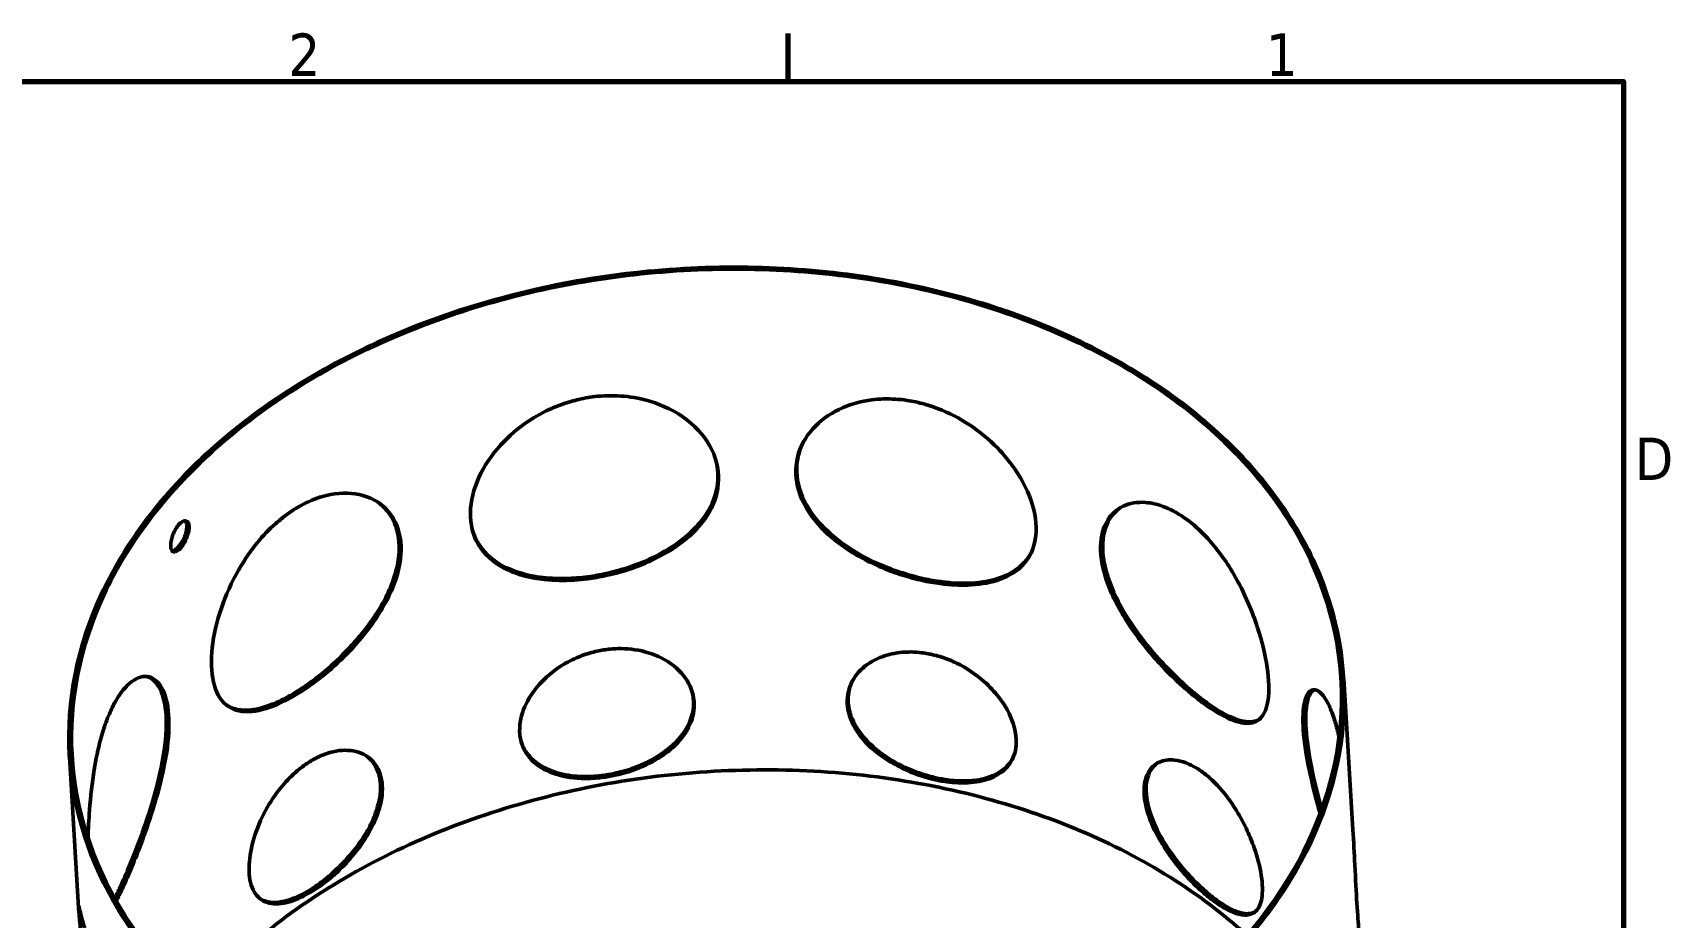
# Model space of a CAD drawing. Header units: millimetres. Extents: x 0 to 2100, y 0 to 1485.
# Drawn here: x 1479 to 2067, y 1135 to 1453 of the extents above; entities that cross this region are included whole.
import ezdxf

# ---------------------------------------------------------------- set-up
doc = ezdxf.new("R2010")
doc.units = ezdxf.units.MM
doc.header["$LTSCALE"] = 5
doc.layers.add('Border (ANSI)', color=7, linetype='Continuous', lineweight=70)
doc.layers.add('Visible (ANSI)', color=7, linetype='Continuous', lineweight=50)
doc.styles.add('Note Text (ANSI)', font='tahoma.ttf')

# ---------------------------------------------------------------- blocks, each defined once
blk = doc.blocks.new('Borders Default Border')
at = {"layer": 'Border (ANSI)'}
blk.add_line((350, 287), (350, 290.45), dxfattribs=at)
at = {"layer": 'Border (ANSI)', "flags": 128}
blk.add_lwpolyline([(10, 10), (10, 287), (410, 287), (410, 10), (10, 10)], dxfattribs=at)
at = {"layer": 'Border (ANSI)', "char_height": 3.05, "attachment_point": 7, "style": 'Note Text (ANSI)'}
for s, insert in [('2', (314.08, 287.4)), ('1', (384.31, 287.4)), ('D', (410.81, 258.35))]:
    blk.add_mtext(s, dxfattribs=dict(at, insert=insert))

msp = doc.modelspace()

# ---------------------------------------------------------------- linework, layer by layer
at = {"layer": 'Visible (ANSI)'}
for p, q in [((1952.826, 1166.078), (1949.523, 1220.416)), ((1495.03, 1138.018), (1491.725, 1192.381))]:
    msp.add_line(p, q, dxfattribs=at)
for points, knots in [([(1604.939, 1063.065), (1586.346, 1070.19), (1569.303, 1079.221), (1554.477, 1089.802), (1535.54, 1103.317), (1520.241, 1119.365), (1509.549, 1136.928), (1498.857, 1154.49), (1492.778, 1173.558), (1491.694, 1192.919), (1490.61, 1212.28), (1494.522, 1231.925), (1503.179, 1250.607), (1511.836, 1269.289), (1525.233, 1286.997), (1542.517, 1302.61), (1559.801, 1318.222), (1580.963, 1331.73), (1604.658, 1342.277), (1628.353, 1352.824), (1654.568, 1360.405), (1681.638, 1364.541), (1708.709, 1368.677), (1736.619, 1369.364), (1763.599, 1366.563), (1790.579, 1363.762), (1816.613, 1357.473), (1840.051, 1348.097), (1863.489, 1338.721), (1884.317, 1326.264), (1901.215, 1311.518), (1918.114, 1296.771), (1931.074, 1279.743), (1939.275, 1261.516), (1947.476, 1243.289), (1950.915, 1223.872), (1949.375, 1204.498), (1947.835, 1185.124), (1941.318, 1165.804), (1930.239, 1147.763), (1919.161, 1129.722), (1903.528, 1112.97), (1884.334, 1098.569), (1865.14, 1084.169), (1842.397, 1072.127), (1817.549, 1063.208), (1792.7, 1054.288), (1765.761, 1048.495), (1738.441, 1046.193), (1711.121, 1043.892), (1683.435, 1045.085), (1657.139, 1049.693), (1630.844, 1054.301), (1605.954, 1062.322), (1584.048, 1073.246)], [-6.3962826, -6.3962826, -6.3962826, -6.3962826, -6.1146644, -6.1146644, -6.1146644, -5.7549783, -5.7549783, -5.7549783, -5.3952921, -5.3952921, -5.3952921, -5.035606, -5.035606, -5.035606, -4.6759198, -4.6759198, -4.6759198, -4.3162337, -4.3162337, -4.3162337, -3.9565475, -3.9565475, -3.9565475, -3.5968614, -3.5968614, -3.5968614, -3.2371753, -3.2371753, -3.2371753, -2.8774891, -2.8774891, -2.8774891, -2.517803, -2.517803, -2.517803, -2.1581168, -2.1581168, -2.1581168, -1.7984307, -1.7984307, -1.7984307, -1.4387446, -1.4387446, -1.4387446, -1.0790584, -1.0790584, -1.0790584, -0.7193723, -0.7193723, -0.7193723, -0.3596861, -0.3596861, -0.3596861, 0, 0, 0, 0]), ([(1584.647, 1073.828), (1606.457, 1062.953), (1631.24, 1054.966), (1657.419, 1050.378), (1683.598, 1045.79), (1711.166, 1044.603), (1738.365, 1046.894), (1765.565, 1049.185), (1792.389, 1054.953), (1817.127, 1063.834), (1841.866, 1072.714), (1864.512, 1084.704), (1883.621, 1099.041), (1902.73, 1113.378), (1918.296, 1130.058), (1929.325, 1148.02), (1940.355, 1165.981), (1946.844, 1185.219), (1948.377, 1204.507), (1949.911, 1223.795), (1946.487, 1243.129), (1938.322, 1261.276), (1930.156, 1279.423), (1917.252, 1296.378), (1900.428, 1311.06), (1883.604, 1325.741), (1862.865, 1338.145), (1839.531, 1347.479), (1816.196, 1356.814), (1790.273, 1363.076), (1763.412, 1365.865), (1736.551, 1368.654), (1708.76, 1367.969), (1681.809, 1363.851), (1654.858, 1359.734), (1628.755, 1352.186), (1605.164, 1341.685), (1581.574, 1331.184), (1560.502, 1317.734), (1543.294, 1302.19), (1526.086, 1286.647), (1512.746, 1269.014), (1504.127, 1250.414), (1495.508, 1231.815), (1491.613, 1212.254), (1492.692, 1192.977), (1493.771, 1173.701), (1499.825, 1154.715), (1510.47, 1137.23), (1521.115, 1119.744), (1536.348, 1103.765), (1555.202, 1090.31), (1569.963, 1079.775), (1586.933, 1070.783), (1605.444, 1063.689)], [0, 0, 0, 0, 0.3596861, 0.3596861, 0.3596861, 0.7193723, 0.7193723, 0.7193723, 1.0790584, 1.0790584, 1.0790584, 1.4387446, 1.4387446, 1.4387446, 1.7984307, 1.7984307, 1.7984307, 2.1581168, 2.1581168, 2.1581168, 2.517803, 2.517803, 2.517803, 2.8774891, 2.8774891, 2.8774891, 3.2371753, 3.2371753, 3.2371753, 3.5968614, 3.5968614, 3.5968614, 3.9565475, 3.9565475, 3.9565475, 4.3162337, 4.3162337, 4.3162337, 4.6759198, 4.6759198, 4.6759198, 5.035606, 5.035606, 5.035606, 5.3952921, 5.3952921, 5.3952921, 5.7549783, 5.7549783, 5.7549783, 6.1146644, 6.1146644, 6.1146644, 6.3962826, 6.3962826, 6.3962826, 6.3962826]), ([(1705.177, 1265.075), (1702.814, 1263.749), (1700.307, 1262.546), (1694.837, 1260.307), (1691.868, 1259.301), (1687.37, 1258.066), (1685.895, 1257.706), (1683.338, 1257.156), (1682.261, 1256.947), (1680.079, 1256.571), (1678.976, 1256.405), (1676.275, 1256.057), (1674.681, 1255.903), (1669.418, 1255.566), (1665.84, 1255.621), (1657.499, 1256.497), (1653.014, 1257.649), (1645.095, 1261.359), (1641.82, 1263.98), (1637.245, 1270.503), (1635.982, 1274.338), (1635.643, 1282.58), (1636.453, 1286.855), (1639.846, 1295.229), (1642.304, 1299.255), (1648.363, 1306.422), (1651.812, 1309.568), (1658.342, 1314.109), (1661.165, 1315.729), (1665.805, 1317.867), (1667.522, 1318.557), (1670.82, 1319.69), (1672.392, 1320.153), (1675.071, 1320.81), (1676.17, 1321.043), (1678.338, 1321.432), (1679.407, 1321.59), (1681.961, 1321.888), (1683.446, 1321.996), (1688.235, 1322.139), (1691.5, 1321.913), (1699.821, 1320.504), (1704.63, 1318.815), (1713.357, 1313.94), (1717.11, 1310.694), (1722.628, 1303.249), (1724.315, 1299.117), (1725.25, 1290.877), (1724.628, 1286.871), (1721.41, 1279.38), (1718.946, 1275.94), (1712.761, 1269.924), (1709.196, 1267.331), (1705.177, 1265.075)], [-28.722223, -28.722223, -28.722223, -28.722223, -27.8565896, -27.8565896, -26.9121072, -26.9121072, -26.4568018, -26.4568018, -26.1263575, -26.1263575, -25.7881697, -25.7881697, -25.2957459, -25.2957459, -24.1463182, -24.1463182, -22.471872, -22.471872, -20.682657, -20.682657, -18.8992617, -18.8992617, -17.2161404, -17.2161404, -15.6259318, -15.6259318, -14.1755486, -14.1755486, -13.1939812, -13.1939812, -12.6393678, -12.6393678, -12.1477658, -12.1477658, -11.8097587, -11.8097587, -11.4829422, -11.4829422, -11.0294151, -11.0294151, -10.0144668, -10.0144668, -8.3559807, -8.3559807, -6.573669, -6.573669, -4.7716149, -4.7716149, -3.0778241, -3.0778241, -1.4725022, -1.4725022, 0, 0, 0, 0]), ([(1815.027, 1311.622), (1818.719, 1309.185), (1822.11, 1306.364), (1827.413, 1300.92), (1829.473, 1298.419), (1834.256, 1291.515), (1836.442, 1287.037), (1839.018, 1278.301), (1839.36, 1274.141), (1838.13, 1266.912), (1836.663, 1263.868), (1832.259, 1259.087), (1829.455, 1257.306), (1823.029, 1254.957), (1819.553, 1254.294), (1813.725, 1253.946), (1811.628, 1253.948), (1807.64, 1254.17), (1805.773, 1254.356), (1802.74, 1254.782), (1801.596, 1254.971), (1799.432, 1255.379), (1798.415, 1255.592), (1796.146, 1256.114), (1794.893, 1256.433), (1791.311, 1257.435), (1788.991, 1258.193), (1781.236, 1261.103), (1776.029, 1263.698), (1766.719, 1269.84), (1762.701, 1273.346), (1756.45, 1281.055), (1754.302, 1285.2), (1752.367, 1293.491), (1752.503, 1297.54), (1754.854, 1305.003), (1756.942, 1308.369), (1762.524, 1313.93), (1765.866, 1316.158), (1772.848, 1319.134), (1776.292, 1320.067), (1782.723, 1320.903), (1785.607, 1320.996), (1789.915, 1320.725), (1791.295, 1320.578), (1793.713, 1320.217), (1794.748, 1320.029), (1796.867, 1319.576), (1797.95, 1319.307), (1800.65, 1318.547), (1802.259, 1318.011), (1807.752, 1315.896), (1811.51, 1313.945), (1815.027, 1311.622)], [-28.7202863, -28.7202863, -28.7202863, -28.7202863, -27.3918491, -27.3918491, -26.3722812, -26.3722812, -24.6599679, -24.6599679, -22.9264005, -22.9264005, -21.2784469, -21.2784469, -19.7406725, -19.7406725, -18.3625738, -18.3625738, -17.6364243, -17.6364243, -17.024752, -17.024752, -16.6588938, -16.6588938, -16.3374862, -16.3374862, -15.9434637, -15.9434637, -15.2102513, -15.2102513, -13.4589466, -13.4589466, -11.696364, -11.696364, -9.9073146, -9.9073146, -8.1941013, -8.1941013, -6.5662598, -6.5662598, -5.0601291, -5.0601291, -3.8296617, -3.8296617, -2.8909112, -2.8909112, -2.4525629, -2.4525629, -2.125191, -2.125191, -1.7816817, -1.7816817, -1.2657985, -1.2657985, 0, 0, 0, 0]), ([(1754.93, 1304.438), (1753.771, 1301.829), (1753.125, 1299.059), (1752.888, 1292.224), (1753.824, 1288.173), (1757.626, 1280.511), (1760.355, 1276.953), (1766.978, 1270.653), (1770.722, 1267.904), (1778.017, 1263.636), (1781.374, 1261.995), (1787.552, 1259.479), (1790.309, 1258.52), (1794.431, 1257.318), (1795.779, 1256.962), (1798.152, 1256.398), (1799.178, 1256.175), (1801.293, 1255.76), (1802.381, 1255.571), (1805.126, 1255.156), (1806.769, 1254.967), (1812.513, 1254.52), (1816.41, 1254.617), (1824.252, 1255.8), (1827.975, 1257.079), (1833.849, 1260.819), (1836.026, 1263.198), (1837.443, 1266.081)], [-20.8896986, -20.8896986, -20.8896986, -20.8896986, -19.6752275, -19.6752275, -17.9742776, -17.9742776, -16.3608637, -16.3608637, -14.8767236, -14.8767236, -13.7484461, -13.7484461, -12.8739522, -12.8739522, -12.4500503, -12.4500503, -12.1261933, -12.1261933, -11.779372, -11.779372, -11.244766, -11.244766, -9.8756203, -9.8756203, -8.220414, -8.220414, -6.6434436, -6.6434436, -6.6434436, -6.6434436]), ([(1704.978, 1265.765), (1708.297, 1267.63), (1711.308, 1269.726), (1716.031, 1273.874), (1717.87, 1275.846), (1722.05, 1281.495), (1723.759, 1285.332), (1724.974, 1292.584), (1724.794, 1295.904), (1723.896, 1299.139)], [-28.7173181, -28.7173181, -28.7173181, -28.7173181, -27.5011692, -27.5011692, -26.5226978, -26.5226978, -24.8371957, -24.8371957, -23.4368335, -23.4368335, -23.4368335, -23.4368335]), ([(1594.371, 1232.405), (1591.754, 1229.489), (1588.957, 1226.729), (1584.188, 1222.525), (1582.279, 1220.967), (1579.358, 1218.761), (1578.352, 1218.035), (1576.544, 1216.786), (1575.741, 1216.252), (1574.046, 1215.17), (1573.155, 1214.628), (1570.827, 1213.28), (1569.405, 1212.528), (1564.093, 1210.004), (1560.468, 1208.879), (1553.93, 1208.263), (1551.101, 1208.844), (1546.504, 1211.913), (1544.814, 1214.446), (1542.846, 1221.179), (1542.541, 1225.249), (1543.263, 1234.268), (1544.221, 1239.073), (1547.233, 1248.637), (1549.192, 1253.311), (1553.811, 1261.834), (1556.355, 1265.675), (1561.296, 1271.72), (1563.53, 1274.067), (1567.006, 1277.162), (1568.153, 1278.102), (1570.137, 1279.591), (1570.963, 1280.173), (1572.617, 1281.262), (1573.443, 1281.769), (1575.449, 1282.912), (1576.632, 1283.515), (1580.419, 1285.216), (1583.023, 1286.047), (1589.711, 1287.318), (1593.655, 1287.185), (1600.937, 1285.126), (1604.139, 1283.077), (1608.874, 1277.337), (1610.341, 1273.69), (1611.159, 1265.582), (1610.623, 1261.268), (1607.874, 1252.503), (1605.775, 1248.142), (1600.595, 1239.897), (1597.641, 1236.048), (1594.371, 1232.405)], [-28.7245591, -28.7245591, -28.7245591, -28.7245591, -27.5478498, -27.5478498, -26.783429, -26.783429, -26.3825905, -26.3825905, -26.0608403, -26.0608403, -25.7001727, -25.7001727, -25.1096949, -25.1096949, -23.4459691, -23.4459691, -21.717935, -21.717935, -19.924892, -19.924892, -18.1913832, -18.1913832, -16.5438007, -16.5438007, -15.0071642, -15.0071642, -13.6305513, -13.6305513, -12.6273304, -12.6273304, -12.1494335, -12.1494335, -11.8145012, -11.8145012, -11.4855677, -11.4855677, -11.020583, -11.020583, -10.0016772, -10.0016772, -8.3496115, -8.3496115, -6.566364, -6.566364, -4.7664659, -4.7664659, -3.0737255, -3.0737255, -1.4699979, -1.4699979, 0, 0, 0, 0]), ([(1547.986, 1210.991), (1548.643, 1210.531), (1549.352, 1210.151), (1551.612, 1209.256), (1553.302, 1208.977), (1557.524, 1209.044), (1560.142, 1209.574), (1565.06, 1211.29), (1567.247, 1212.262), (1570.6, 1214.037), (1571.705, 1214.666), (1573.633, 1215.834), (1574.449, 1216.351), (1576.108, 1217.446), (1576.95, 1218.025), (1579.024, 1219.506), (1580.254, 1220.433), (1584.346, 1223.68), (1587.169, 1226.187), (1593.811, 1232.802), (1597.441, 1237.063), (1603.805, 1246.244), (1606.404, 1251.116), (1609.747, 1260.675), (1610.46, 1265.268), (1609.832, 1273.401), (1608.611, 1276.9), (1605.625, 1281.083), (1604.51, 1282.26), (1603.248, 1283.273)], [-28.3754384, -28.3754384, -28.3754384, -28.3754384, -27.8644775, -27.8644775, -26.8547326, -26.8547326, -25.5782803, -25.5782803, -24.6390113, -24.6390113, -24.1861651, -24.1861651, -23.8573953, -23.8573953, -23.5207926, -23.5207926, -23.0303878, -23.0303878, -21.8839947, -21.8839947, -20.2121155, -20.2121155, -18.4231201, -18.4231201, -16.6395092, -16.6395092, -14.9561717, -14.9561717, -14.1747621, -14.1747621, -14.1747621, -14.1747621]), ([(1909.925, 1258.03), (1911.913, 1254.639), (1913.691, 1251.088), (1916.511, 1244.549), (1917.621, 1241.593), (1920.224, 1233.62), (1921.378, 1228.751), (1922.687, 1219.84), (1922.804, 1215.917), (1921.944, 1209.781), (1921.026, 1207.551), (1918.277, 1204.83), (1916.533, 1204.24), (1912.567, 1204.448), (1910.484, 1205.036), (1906.388, 1206.879), (1904.492, 1207.933), (1901.565, 1209.819), (1900.623, 1210.463), (1898.951, 1211.665), (1898.231, 1212.202), (1896.745, 1213.346), (1895.979, 1213.956), (1894.059, 1215.534), (1892.899, 1216.53), (1888.919, 1220.099), (1886.091, 1222.887), (1879.779, 1229.759), (1876.398, 1233.93), (1870.087, 1243.074), (1867.316, 1248.011), (1863.417, 1257.629), (1862.323, 1262.217), (1862.043, 1270.284), (1862.758, 1273.725), (1865.652, 1279.125), (1867.723, 1281.11), (1872.644, 1283.448), (1875.381, 1283.916), (1880.346, 1283.528), (1882.428, 1283.061), (1886.262, 1281.658), (1887.987, 1280.838), (1890.616, 1279.298), (1891.516, 1278.719), (1893.13, 1277.587), (1893.844, 1277.052), (1895.347, 1275.856), (1896.134, 1275.187), (1898.183, 1273.333), (1899.43, 1272.092), (1904.049, 1267.055), (1907.172, 1262.728), (1909.925, 1258.03)], [-28.7168165, -28.7168165, -28.7168165, -28.7168165, -27.5309722, -27.5309722, -26.5647181, -26.5647181, -24.8878243, -24.8878243, -23.1702484, -23.1702484, -21.537275, -21.537275, -20.0226429, -20.0226429, -18.7518437, -18.7518437, -17.7883012, -17.7883012, -17.3448041, -17.3448041, -17.0164028, -17.0164028, -16.6743994, -16.6743994, -16.1656036, -16.1656036, -14.9361649, -14.9361649, -13.3386498, -13.3386498, -11.548822, -11.548822, -9.76874, -9.76874, -8.0876765, -8.0876765, -6.5002636, -6.5002636, -5.0537747, -5.0537747, -4.0872093, -4.0872093, -3.3151727, -3.3151727, -2.9123462, -2.9123462, -2.5900534, -2.5900534, -2.2299015, -2.2299015, -1.6427785, -1.6427785, 0, 0, 0, 0]), ([(1529.634, 1265.939), (1529.424, 1265.907), (1529.229, 1265.923), (1528.909, 1266.044), (1528.778, 1266.134), (1528.461, 1266.471), (1528.312, 1266.785), (1528.118, 1267.641), (1528.092, 1268.2), (1528.193, 1269.421), (1528.309, 1270.064), (1528.654, 1271.346), (1528.871, 1271.973), (1529.447, 1273.319), (1529.819, 1274.018), (1530.384, 1274.873), (1530.543, 1275.095), (1530.796, 1275.419), (1530.887, 1275.531), (1531.049, 1275.717), (1531.119, 1275.795), (1531.277, 1275.963), (1531.365, 1276.052), (1531.599, 1276.274), (1531.744, 1276.399), (1532.298, 1276.822), (1532.695, 1277.016), (1533.424, 1277.148), (1533.75, 1277.081), (1534.291, 1276.68), (1534.496, 1276.337), (1534.733, 1275.429), (1534.767, 1274.877), (1534.667, 1273.67), (1534.546, 1273.033), (1534.183, 1271.761), (1533.954, 1271.138), (1533.354, 1269.798), (1532.969, 1269.1), (1532.386, 1268.229), (1532.216, 1267.994), (1531.95, 1267.656), (1531.856, 1267.542), (1531.684, 1267.343), (1531.606, 1267.257), (1531.44, 1267.08), (1531.351, 1266.991), (1531.114, 1266.764), (1530.967, 1266.636), (1530.397, 1266.194), (1529.994, 1265.995), (1529.634, 1265.939)], [-3.7788534, -3.7788534, -3.7788534, -3.7788534, -3.6406648, -3.6406648, -3.5248788, -3.5248788, -3.321505, -3.321505, -3.0907071, -3.0907071, -2.875282, -2.875282, -2.6758453, -2.6758453, -2.4359258, -2.4359258, -2.3453888, -2.3453888, -2.2948318, -2.2948318, -2.2566882, -2.2566882, -2.2088879, -2.2088879, -2.1300957, -2.1300957, -1.9067035, -1.9067035, -1.6800383, -1.6800383, -1.4429681, -1.4429681, -1.2114098, -1.2114098, -0.9952779, -0.9952779, -0.7950299, -0.7950299, -0.5546926, -0.5546926, -0.4593437, -0.4593437, -0.4076789, -0.4076789, -0.3653542, -0.3653542, -0.3170202, -0.3170202, -0.2359696, -0.2359696, 0, 0, 0, 0]), ([(1528.802, 1266.302), (1528.929, 1266.322), (1529.062, 1266.36), (1529.494, 1266.533), (1529.809, 1266.731), (1530.255, 1267.106), (1530.379, 1267.219), (1530.587, 1267.424), (1530.669, 1267.509), (1530.831, 1267.685), (1530.909, 1267.774), (1531.09, 1267.988), (1531.193, 1268.115), (1531.51, 1268.529), (1531.721, 1268.834), (1532.301, 1269.759), (1532.645, 1270.417), (1533.242, 1271.808), (1533.486, 1272.531), (1533.822, 1273.941), (1533.908, 1274.614), (1533.9, 1275.769), (1533.814, 1276.249), (1533.567, 1276.814), (1533.462, 1276.977), (1533.339, 1277.106)], [-3.778854, -3.778854, -3.778854, -3.778854, -3.6955195, -3.6955195, -3.516705, -3.516705, -3.4488236, -3.4488236, -3.4037058, -3.4037058, -3.3608064, -3.3608064, -3.3045432, -3.3045432, -3.1846806, -3.1846806, -2.9621014, -2.9621014, -2.7299994, -2.7299994, -2.4920557, -2.4920557, -2.265633, -2.265633, -2.1475325, -2.1475325, -2.1475325, -2.1475325]), ([(1869.089, 1281.681), (1867.357, 1280.453), (1865.936, 1278.808), (1863.358, 1273.814), (1862.696, 1270.089), (1863.275, 1261.85), (1864.404, 1257.479), (1868.063, 1248.635), (1870.482, 1244.251), (1875.998, 1235.992), (1878.986, 1232.151), (1884.34, 1226.038), (1886.589, 1223.672), (1890.141, 1220.206), (1891.424, 1219.009), (1893.833, 1216.86), (1894.958, 1215.897), (1896.834, 1214.36), (1897.589, 1213.761), (1899.057, 1212.633), (1899.77, 1212.103), (1901.444, 1210.902), (1902.396, 1210.254), (1905.394, 1208.33), (1907.344, 1207.259), (1912.183, 1205.137), (1914.78, 1204.602), (1917.676, 1205.047), (1918.388, 1205.284), (1919.03, 1205.639)], [-21.8785565, -21.8785565, -21.8785565, -21.8785565, -20.6761597, -20.6761597, -18.8902386, -18.8902386, -17.2057132, -17.2057132, -15.6138432, -15.6138432, -14.1610165, -14.1610165, -13.1680304, -13.1680304, -12.6093363, -12.6093363, -12.1151584, -12.1151584, -11.777402, -11.777402, -11.4523706, -11.4523706, -11.0037832, -11.0037832, -10.0090644, -10.0090644, -8.3457004, -8.3457004, -7.7296385, -7.7296385, -7.7296385, -7.7296385]), ([(1636.583, 1273.52), (1637.197, 1271.557), (1638.091, 1269.723), (1641.279, 1265.12), (1644.086, 1262.706), (1650.735, 1259.148), (1654.431, 1257.93), (1661.349, 1256.682), (1664.343, 1256.405), (1669.925, 1256.313), (1672.458, 1256.414), (1676.342, 1256.776), (1677.664, 1256.935), (1680.037, 1257.282), (1681.085, 1257.457), (1683.291, 1257.87), (1684.447, 1258.114), (1687.446, 1258.814), (1689.28, 1259.31), (1696.031, 1261.399), (1700.73, 1263.379), (1704.978, 1265.765)], [-8.9728064, -8.9728064, -8.9728064, -8.9728064, -8.0562061, -8.0562061, -6.4627095, -6.4627095, -5.0074591, -5.0074591, -4.0038755, -4.0038755, -3.208673, -3.208673, -2.8019672, -2.8019672, -2.4806687, -2.4806687, -2.1258409, -2.1258409, -1.5563514, -1.5563514, 0, 0, 0, 0]), ([(1656.991, 1192.029), (1655.968, 1193.251), (1655.159, 1194.598), (1654.02, 1197.44), (1653.673, 1198.915), (1653.298, 1203.258), (1653.763, 1206.241), (1655.988, 1212.063), (1657.652, 1214.852), (1661.831, 1219.848), (1664.24, 1222.053), (1668.912, 1225.319), (1671, 1226.517), (1674.935, 1228.322), (1676.732, 1228.998), (1679.497, 1229.817), (1680.433, 1230.058), (1682.114, 1230.426), (1682.855, 1230.566), (1684.411, 1230.813), (1685.225, 1230.917), (1687.329, 1231.116), (1688.616, 1231.171), (1693.3, 1231.133), (1696.597, 1230.632), (1703.089, 1228.647), (1706.161, 1227.063), (1711.395, 1222.947), (1713.44, 1220.402), (1715.948, 1214.865), (1716.412, 1211.937), (1715.745, 1206.222), (1714.712, 1203.489), (1711.46, 1198.491), (1709.349, 1196.243), (1704.485, 1192.399), (1701.84, 1190.782), (1696.645, 1188.312), (1694.2, 1187.381), (1690.559, 1186.299), (1689.427, 1186.003), (1687.512, 1185.569), (1686.734, 1185.411), (1685.208, 1185.138), (1684.46, 1185.02), (1682.688, 1184.782), (1681.666, 1184.677), (1678.421, 1184.444), (1676.234, 1184.442), (1670.556, 1184.875), (1667.261, 1185.609), (1661.347, 1188.064), (1658.836, 1189.826), (1656.991, 1192.029)], [-20.1735917, -20.1735917, -20.1735917, -20.1735917, -19.482304, -19.482304, -18.8237608, -18.8237608, -17.6303196, -17.6303196, -16.509549, -16.509549, -15.4819156, -15.4819156, -14.7531419, -14.7531419, -14.1781072, -14.1781072, -13.8876962, -13.8876962, -13.6602883, -13.6602883, -13.4113425, -13.4113425, -13.0167762, -13.0167762, -11.9627807, -11.9627807, -10.7744761, -10.7744761, -9.5133945, -9.5133945, -8.2733139, -8.2733139, -7.1064745, -7.1064745, -6.0177987, -6.0177987, -5.0327613, -5.0327613, -4.2429703, -4.2429703, -3.8922338, -3.8922338, -3.6533729, -3.6533729, -3.4243, -3.4243, -3.1096123, -3.1096123, -2.4184817, -2.4184817, -1.2465583, -1.2465583, 0, 0, 0, 0]), ([(1810.395, 1225.951), (1813.997, 1224.209), (1817.343, 1221.966), (1822.272, 1217.612), (1824.058, 1215.706), (1827.976, 1210.633), (1829.732, 1207.396), (1831.798, 1201.115), (1832.12, 1198.131), (1831.353, 1192.895), (1830.354, 1190.656), (1827.288, 1187.074), (1825.322, 1185.704), (1820.786, 1183.833), (1818.318, 1183.27), (1814.141, 1182.903), (1812.609, 1182.871), (1809.704, 1182.985), (1808.349, 1183.104), (1806.164, 1183.396), (1805.348, 1183.526), (1803.817, 1183.81), (1803.103, 1183.958), (1801.523, 1184.322), (1800.657, 1184.544), (1798.216, 1185.236), (1796.647, 1185.756), (1791.239, 1187.826), (1787.564, 1189.723), (1781.044, 1194.198), (1778.251, 1196.733), (1773.864, 1202.291), (1772.345, 1205.274), (1770.945, 1211.18), (1771.017, 1214.042), (1772.613, 1219.237), (1774.038, 1221.545), (1777.877, 1225.327), (1780.184, 1226.825), (1785.037, 1228.815), (1787.448, 1229.43), (1791.368, 1229.891), (1792.765, 1229.962), (1795.41, 1229.924), (1796.649, 1229.839), (1798.68, 1229.592), (1799.468, 1229.47), (1800.974, 1229.187), (1801.692, 1229.03), (1803.323, 1228.626), (1804.234, 1228.364), (1806.925, 1227.488), (1808.684, 1226.779), (1810.395, 1225.951)], [-20.1754209, -20.1754209, -20.1754209, -20.1754209, -18.9739654, -18.9739654, -18.1573325, -18.1573325, -16.8954066, -16.8954066, -15.6615821, -15.6615821, -14.5001223, -14.5001223, -13.4184373, -13.4184373, -12.442426, -12.442426, -11.913389, -11.913389, -11.4703658, -11.4703658, -11.2099489, -11.2099489, -10.9841434, -10.9841434, -10.7111649, -10.7111649, -10.2141701, -10.2141701, -8.9734828, -8.9734828, -7.7417602, -7.7417602, -6.4786464, -6.4786464, -5.2647854, -5.2647854, -4.1221198, -4.1221198, -3.0653856, -3.0653856, -2.1961556, -2.1961556, -1.7342172, -1.7342172, -1.3375073, -1.3375073, -1.0880046, -1.0880046, -0.8606389, -0.8606389, -0.5710415, -0.5710415, 0, 0, 0, 0]), ([(1500.641, 1187.663), (1501.26, 1191.419), (1502.02, 1195.036), (1503.529, 1200.636), (1504.189, 1202.741), (1505.284, 1205.745), (1505.676, 1206.739), (1506.41, 1208.456), (1506.746, 1209.193), (1507.476, 1210.694), (1507.873, 1211.451), (1508.943, 1213.344), (1509.631, 1214.413), (1512.326, 1218.068), (1514.437, 1219.85), (1518.641, 1221.496), (1520.691, 1221.265), (1524.227, 1218.682), (1525.652, 1216.275), (1527.364, 1209.675), (1527.667, 1205.614), (1527.168, 1196.512), (1526.426, 1191.617), (1524.234, 1181.697), (1522.853, 1176.768), (1519.881, 1167.519), (1518.344, 1163.234), (1515.631, 1156.2), (1514.478, 1153.371), (1512.812, 1149.472), (1512.282, 1148.261), (1511.397, 1146.288), (1511.038, 1145.501), (1510.335, 1143.989), (1509.991, 1143.263), (1509.29, 1141.816), (1508.935, 1141.099), (1508.589, 1140.419)], [-28.7247243, -28.7247243, -28.7247243, -28.7247243, -27.556246, -27.556246, -26.7906985, -26.7906985, -26.3896982, -26.3896982, -26.0680364, -26.0680364, -25.7076895, -25.7076895, -25.1182184, -25.1182184, -23.4595119, -23.4595119, -21.7316913, -21.7316913, -19.9388648, -19.9388648, -18.2053283, -18.2053283, -16.5574873, -16.5574873, -15.0197135, -15.0197135, -13.6418009, -13.6418009, -12.6355138, -12.6355138, -12.1564402, -12.1564402, -11.8213466, -11.8213466, -11.488935, -11.488935, -11.1309555, -11.1309555, -11.1309555, -11.1309555]), ([(1508.036, 1141.397), (1508.264, 1141.855), (1508.496, 1142.327), (1509.067, 1143.507), (1509.409, 1144.229), (1510.11, 1145.737), (1510.469, 1146.524), (1511.357, 1148.506), (1511.891, 1149.728), (1513.674, 1153.908), (1514.946, 1157.047), (1518.077, 1165.273), (1519.893, 1170.49), (1523.175, 1181.462), (1524.57, 1187.136), (1526.346, 1197.851), (1526.704, 1202.785), (1526.221, 1211.018), (1525.453, 1214.308), (1523.081, 1219.017), (1521.545, 1220.489), (1519.729, 1221.085), (1519.679, 1221.101), (1519.629, 1221.116)], [-17.4569376, -17.4569376, -17.4569376, -17.4569376, -17.2252425, -17.2252425, -16.8952966, -16.8952966, -16.5605318, -16.5605318, -16.0781187, -16.0781187, -14.9701104, -14.9701104, -13.3160891, -13.3160891, -11.5289801, -11.5289801, -9.7395913, -9.7395913, -8.0530379, -8.0530379, -6.4577071, -6.4577071, -6.4125412, -6.4125412, -6.4125412, -6.4125412]), ([(1772.752, 1219.012), (1772.426, 1218.261), (1772.16, 1217.488), (1771.257, 1213.945), (1771.332, 1211.023), (1772.982, 1205.325), (1774.453, 1202.601), (1778.425, 1197.627), (1780.819, 1195.389), (1786.066, 1191.565), (1788.822, 1189.956), (1793.997, 1187.531), (1796.33, 1186.628), (1799.723, 1185.567), (1800.754, 1185.278), (1802.524, 1184.837), (1803.261, 1184.671), (1804.74, 1184.37), (1805.48, 1184.237), (1807.271, 1183.957), (1808.317, 1183.829), (1811.693, 1183.535), (1813.951, 1183.529), (1819.286, 1184.023), (1822.15, 1184.781), (1827.125, 1187.3), (1829.117, 1189.114), (1830.548, 1191.592), (1830.666, 1191.811), (1830.777, 1192.034)], [-15.1689442, -15.1689442, -15.1689442, -15.1689442, -14.8142364, -14.8142364, -13.5829222, -13.5829222, -12.4239107, -12.4239107, -11.3457217, -11.3457217, -10.3743171, -10.3743171, -9.6260585, -9.6260585, -9.3009232, -9.3009232, -9.0681839, -9.0681839, -8.8328787, -8.8328787, -8.4954624, -8.4954624, -7.7275856, -7.7275856, -6.5670258, -6.5670258, -5.3154537, -5.3154537, -5.1962649, -5.1962649, -5.1962649, -5.1962649]), ([(1656.965, 1192.512), (1658.764, 1190.437), (1661.166, 1188.764), (1666.459, 1186.528), (1669.169, 1185.836), (1674.447, 1185.179), (1676.916, 1185.099), (1680.6, 1185.286), (1681.758, 1185.386), (1683.702, 1185.624), (1684.483, 1185.738), (1686.014, 1185.998), (1686.763, 1186.142), (1688.515, 1186.518), (1689.515, 1186.763), (1692.651, 1187.631), (1694.748, 1188.356), (1700.325, 1190.705), (1703.587, 1192.572), (1709.325, 1197.036), (1711.696, 1199.632), (1715.016, 1205.264), (1715.912, 1208.253), (1716.002, 1212.774), (1715.815, 1214.285), (1715.417, 1215.758)], [-20.1762381, -20.1762381, -20.1762381, -20.1762381, -18.9879396, -18.9879396, -18.0011377, -18.0011377, -17.210461, -17.210461, -16.8530079, -16.8530079, -16.6133541, -16.6133541, -16.3837973, -16.3837973, -16.0747834, -16.0747834, -15.4076467, -15.4076467, -14.2287773, -14.2287773, -12.9835718, -12.9835718, -11.7209816, -11.7209816, -11.0778743, -11.0778743, -11.0778743, -11.0778743]), ([(1941.005, 1171.809), (1939.545, 1177.079), (1938.213, 1182.313), (1936.04, 1192.686), (1935.279, 1197.668), (1934.726, 1205.98), (1934.884, 1209.301), (1935.925, 1214.058), (1936.758, 1215.547), (1938.739, 1216.674), (1939.841, 1216.453), (1941.793, 1214.774), (1942.614, 1213.707), (1944.051, 1211.155), (1944.671, 1209.81), (1945.565, 1207.475), (1945.858, 1206.638), (1946.367, 1205.055), (1946.585, 1204.329), (1947.031, 1202.747), (1947.257, 1201.885), (1947.604, 1200.465), (1947.73, 1199.928), (1947.853, 1199.381)], [-13.2094018, -13.2094018, -13.2094018, -13.2094018, -11.5655448, -11.5655448, -9.7728675, -9.7728675, -8.0843028, -8.0843028, -6.4863163, -6.4863163, -5.0249536, -5.0249536, -3.9975562, -3.9975562, -3.1862127, -3.1862127, -2.7745945, -2.7745945, -2.4511367, -2.4511367, -2.0957234, -2.0957234, -1.8863213, -1.8863213, -1.8863213, -1.8863213]), ([(1938.996, 1216.417), (1938.437, 1216.171), (1937.93, 1215.673), (1936.641, 1213.47), (1936.08, 1211.084), (1935.743, 1204.563), (1936.006, 1200.43), (1937.339, 1191.211), (1938.353, 1186.27), (1940.226, 1178.572), (1940.896, 1176.003), (1941.598, 1173.426)], [-27.3840302, -27.3840302, -27.3840302, -27.3840302, -26.5396169, -26.5396169, -24.8809826, -24.8809826, -23.1529216, -23.1529216, -21.5104774, -21.5104774, -20.7048378, -20.7048378, -20.7048378, -20.7048378]), ([(1593.255, 1156.463), (1591.53, 1154.429), (1589.678, 1152.503), (1586.367, 1149.444), (1584.952, 1148.247), (1582.801, 1146.587), (1582.077, 1146.055), (1580.785, 1145.153), (1580.218, 1144.774), (1579.033, 1144.015), (1578.417, 1143.639), (1576.831, 1142.724), (1575.87, 1142.219), (1572.396, 1140.581), (1570.007, 1139.824), (1565.389, 1139.224), (1563.255, 1139.514), (1559.647, 1141.394), (1558.252, 1143.045), (1556.497, 1147.551), (1556.136, 1150.341), (1556.453, 1156.546), (1557.069, 1159.859), (1559.129, 1166.504), (1560.501, 1169.773), (1563.775, 1175.811), (1565.596, 1178.565), (1569.279, 1183.12), (1571.048, 1184.985), (1573.74, 1187.374), (1574.583, 1188.064), (1576.023, 1189.147), (1576.613, 1189.564), (1577.776, 1190.337), (1578.35, 1190.694), (1579.719, 1191.489), (1580.515, 1191.908), (1583.065, 1193.108), (1584.814, 1193.718), (1589.421, 1194.765), (1592.168, 1194.781), (1597.197, 1193.539), (1599.389, 1192.213), (1602.668, 1188.369), (1603.707, 1185.875), (1604.377, 1180.227), (1604.071, 1177.167), (1602.307, 1170.92), (1600.934, 1167.801), (1597.479, 1161.871), (1595.486, 1159.092), (1593.255, 1156.463)], [-20.175284, -20.175284, -20.175284, -20.175284, -19.3747667, -19.3747667, -18.800673, -18.800673, -18.5105694, -18.5105694, -18.2833157, -18.2833157, -18.034448, -18.034448, -17.6398081, -17.6398081, -16.5846863, -16.5846863, -15.3966012, -15.3966012, -14.1355508, -14.1355508, -12.8953188, -12.8953188, -11.7286072, -11.7286072, -10.6404115, -10.6404115, -9.6558477, -9.6558477, -8.8661207, -8.8661207, -8.51611, -8.51611, -8.2774986, -8.2774986, -8.0484731, -8.0484731, -7.7335397, -7.7335397, -7.0406872, -7.0406872, -5.8691705, -5.8691705, -4.6224437, -4.6224437, -3.3599614, -3.3599614, -2.1616783, -2.1616783, -1.0352572, -1.0352572, 0, 0, 0, 0]), ([(1537.319, 1104.819), (1542.438, 1110.851), (1548.089, 1116.667), (1554.233, 1122.217), (1571.442, 1137.761), (1592.513, 1151.211), (1616.104, 1161.712), (1639.695, 1172.212), (1665.798, 1179.761), (1692.749, 1183.878), (1719.7, 1187.996), (1747.491, 1188.681), (1774.352, 1185.892), (1801.213, 1183.103), (1827.136, 1176.841), (1850.47, 1167.506), (1873.805, 1158.172), (1894.544, 1145.768), (1911.368, 1131.086), (1912.514, 1130.086), (1913.643, 1129.075), (1914.753, 1128.053)], [-4.804351, -4.804351, -4.804351, -4.804351, -4.6759198, -4.6759198, -4.6759198, -4.3162337, -4.3162337, -4.3162337, -3.9565475, -3.9565475, -3.9565475, -3.5968614, -3.5968614, -3.5968614, -3.2371753, -3.2371753, -3.2371753, -2.8774891, -2.8774891, -2.8774891, -2.852974, -2.852974, -2.852974, -2.852974]), ([(1592.589, 1156.969), (1594.312, 1159.001), (1595.894, 1161.124), (1598.423, 1165.065), (1599.427, 1166.855), (1601.748, 1171.736), (1602.749, 1174.793), (1603.72, 1180.88), (1603.571, 1183.818), (1602.024, 1188.746), (1600.713, 1190.735), (1598.916, 1192.226), (1598.903, 1192.236), (1598.891, 1192.247)], [-20.1712008, -20.1712008, -20.1712008, -20.1712008, -19.3714055, -19.3714055, -18.7216392, -18.7216392, -17.601378, -17.601378, -16.3737504, -16.3737504, -15.2179178, -15.2179178, -15.2096573, -15.2096573, -15.2096573, -15.2096573]), ([(1910.996, 1172.949), (1912.439, 1170.607), (1913.741, 1168.159), (1915.819, 1163.645), (1916.642, 1161.603), (1918.578, 1156.079), (1919.437, 1152.698), (1920.39, 1146.466), (1920.45, 1143.697), (1919.73, 1139.363), (1919.004, 1137.774), (1916.894, 1135.803), (1915.577, 1135.354), (1912.648, 1135.438), (1911.136, 1135.819), (1908.201, 1137.061), (1906.851, 1137.781), (1904.785, 1139.085), (1904.118, 1139.534), (1902.94, 1140.374), (1902.433, 1140.751), (1901.388, 1141.557), (1900.85, 1141.988), (1899.505, 1143.105), (1898.694, 1143.813), (1895.917, 1146.358), (1893.959, 1148.357), (1889.617, 1153.299), (1887.314, 1156.307), (1883.057, 1162.876), (1881.212, 1166.404), (1878.608, 1173.274), (1877.883, 1176.548), (1877.723, 1182.217), (1878.211, 1184.601), (1880.165, 1188.272), (1881.553, 1189.589), (1884.873, 1191.085), (1886.728, 1191.343), (1890.1, 1190.97), (1891.509, 1190.613), (1894.119, 1189.594), (1895.302, 1189.009), (1897.117, 1187.923), (1897.744, 1187.514), (1898.872, 1186.717), (1899.373, 1186.341), (1900.433, 1185.498), (1900.991, 1185.027), (1902.45, 1183.722), (1903.343, 1182.847), (1906.675, 1179.297), (1908.962, 1176.252), (1910.996, 1172.949)], [-20.1714207, -20.1714207, -20.1714207, -20.1714207, -19.3430078, -19.3430078, -18.6660721, -18.6660721, -17.4877691, -17.4877691, -16.2723794, -16.2723794, -15.1278545, -15.1278545, -14.0684228, -14.0684228, -13.1861679, -13.1861679, -12.5147678, -12.5147678, -12.2039139, -12.2039139, -11.9731146, -11.9731146, -11.7323054, -11.7323054, -11.3734469, -11.3734469, -10.5052145, -10.5052145, -9.3778021, -9.3778021, -8.1227596, -8.1227596, -6.8598353, -6.8598353, -5.6755589, -5.6755589, -4.5654585, -4.5654585, -3.5519277, -3.5519277, -2.8829653, -2.8829653, -2.3465401, -2.3465401, -2.0645488, -2.0645488, -1.8379845, -1.8379845, -1.5839199, -1.5839199, -1.1680906, -1.1680906, 0, 0, 0, 0]), ([(1882.504, 1189.967), (1880.899, 1188.782), (1879.732, 1187.024), (1878.431, 1182.452), (1878.368, 1179.638), (1879.439, 1173.57), (1880.492, 1170.407), (1883.413, 1164.136), (1885.199, 1161.082), (1889.114, 1155.422), (1891.173, 1152.831), (1895.067, 1148.483), (1896.851, 1146.678), (1899.449, 1144.298), (1900.257, 1143.592), (1901.599, 1142.478), (1902.134, 1142.049), (1903.175, 1141.246), (1903.679, 1140.871), (1904.852, 1140.034), (1905.515, 1139.588), (1907.57, 1138.29), (1908.912, 1137.571), (1912.405, 1136.085), (1914.357, 1135.715), (1916.571, 1136.059), (1917.123, 1136.238), (1917.623, 1136.503)], [-15.3153432, -15.3153432, -15.3153432, -15.3153432, -14.1346226, -14.1346226, -12.8926252, -12.8926252, -11.7245409, -11.7245409, -10.6345511, -10.6345511, -9.6476467, -9.6476467, -8.857099, -8.857099, -8.4992098, -8.4992098, -8.2593241, -8.2593241, -8.0295959, -8.0295959, -7.720436, -7.720436, -7.0534009, -7.0534009, -5.874521, -5.874521, -5.4334897, -5.4334897, -5.4334897, -5.4334897]), ([(1498.446, 1163.043), (1498.535, 1166.332), (1498.699, 1169.737), (1499.318, 1178.047), (1499.864, 1182.94), (1500.641, 1187.663)], [-2.5113174, -2.5113174, -2.5113174, -2.5113174, -1.4690153, -1.4690153, 0, 0, 0, 0]), ([(1955.179, 1127.375), (1955.149, 1127.87), (1955.064, 1128.776), (1954.76, 1132.265), (1954.501, 1135.521), (1954.001, 1143.617), (1953.765, 1148.266), (1953.306, 1157.431), (1953.093, 1161.706), (1952.827, 1166.078)], [-12.6264562, -12.6264562, -12.6264562, -12.6264562, -11.5494513, -11.5494513, -9.7550707, -9.7550707, -8.0655796, -8.0655796, -6.7376462, -6.7376462, -6.7376462, -6.7376462]), ([(1560.029, 1141.42), (1560.618, 1141.018), (1561.261, 1140.696), (1563.594, 1139.888), (1565.502, 1139.779), (1569.079, 1140.345), (1570.619, 1140.779), (1573.514, 1141.905), (1574.836, 1142.525), (1576.88, 1143.634), (1577.581, 1144.041), (1578.847, 1144.822), (1579.409, 1145.185), (1580.596, 1145.985), (1581.221, 1146.426), (1582.852, 1147.628), (1583.855, 1148.419), (1587.576, 1151.55), (1590.201, 1154.154), (1592.589, 1156.969)], [-4.9675904, -4.9675904, -4.9675904, -4.9675904, -4.5349353, -4.5349353, -3.5161148, -3.5161148, -2.8231628, -2.8231628, -2.2717299, -2.2717299, -1.9873554, -1.9873554, -1.7616507, -1.7616507, -1.5114191, -1.5114191, -1.1080222, -1.1080222, 0, 0, 0, 0]), ([(1495.369, 1137.478), (1495.539, 1136.857), (1495.778, 1135.95), (1496.424, 1133.551), (1496.837, 1132.044), (1497.577, 1129.424), (1497.837, 1128.513), (1498.318, 1126.849), (1498.529, 1126.122), (1498.976, 1124.599), (1499.211, 1123.802), (1499.81, 1121.786), (1500.183, 1120.539), (1501.478, 1116.237), (1502.467, 1112.993), (1505.014, 1104.569), (1506.6, 1099.268), (1509.676, 1088.181), (1511.119, 1082.48), (1513.299, 1071.766), (1514.01, 1066.86), (1514.475, 1058.713), (1514.277, 1055.481), (1513.178, 1050.909), (1512.328, 1049.513), (1510.332, 1048.557), (1509.233, 1048.853), (1507.315, 1050.625), (1506.521, 1051.695), (1505.31, 1053.892), (1504.881, 1054.786), (1504.092, 1056.658), (1503.732, 1057.613), (1503.144, 1059.34), (1502.912, 1060.073), (1502.468, 1061.572), (1502.256, 1062.335), (1501.767, 1064.214), (1501.495, 1065.353), (1500.665, 1069.156), (1500.157, 1071.985), (1498.962, 1080.013), (1498.4, 1085.437), (1497.492, 1096.87), (1497.168, 1102.8), (1496.596, 1114.004), (1496.349, 1119.168), (1495.848, 1127.788), (1495.601, 1131.223), (1495.197, 1136.11), (1495.043, 1137.613), (1495, 1138.732), (1495.093, 1138.486), (1495.369, 1137.478)], [-28.7203212, -28.7203212, -28.7203212, -28.7203212, -27.8103592, -27.8103592, -26.8661669, -26.8661669, -26.4114573, -26.4114573, -26.0825193, -26.0825193, -25.7467779, -25.7467779, -25.2594485, -25.2594485, -24.1269433, -24.1269433, -22.4619565, -22.4619565, -20.6737508, -20.6737508, -18.8873523, -18.8873523, -17.2024978, -17.2024978, -15.6103578, -15.6103578, -14.1572638, -14.1572638, -13.161507, -13.161507, -12.6020541, -12.6020541, -12.1075472, -12.1075472, -11.7702348, -11.7702348, -11.4461306, -11.4461306, -10.9996045, -10.9996045, -10.0123397, -10.0123397, -8.347311, -8.347311, -6.5667061, -6.5667061, -4.7821556, -4.7821556, -3.0855287, -3.0855287, -1.4770279, -1.4770279, 0, 0, 0, 0])]:
    msp.add_open_spline(points, degree=3, knots=knots, dxfattribs=at)
for points in [[(1528.635, 1266.286), (1528.689, 1266.288), (1528.745, 1266.293), (1528.802, 1266.302)], [(1654.015, 1197.737), (1654.629, 1195.818), (1655.621, 1194.062), (1656.965, 1192.512)]]:
    msp.add_open_spline(points, degree=3, dxfattribs=at)

# ---------------------------------------------------------------- block references
at = {"xscale": 5, "yscale": 5, "zscale": 5}
msp.add_blockref('Borders Default Border', (0, 0), dxfattribs=at)

doc.saveas('drawing.dxf')
